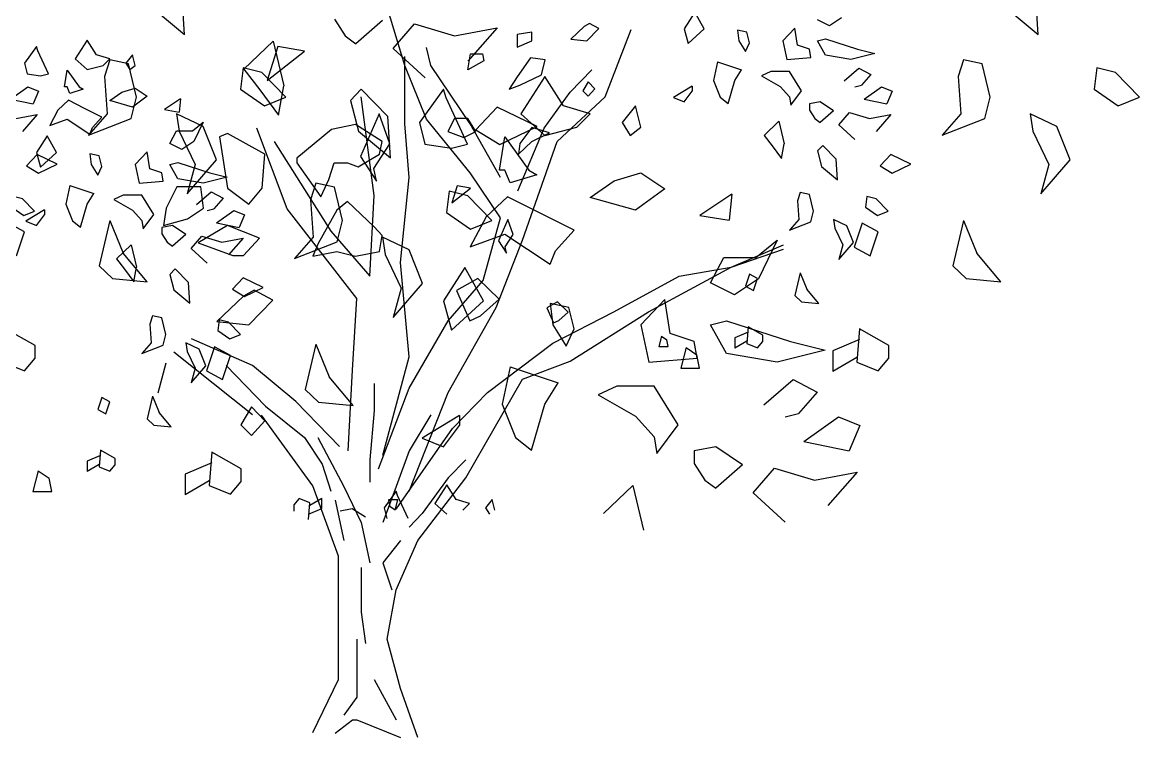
# Model space of a CAD drawing. Header units: millimetres. Extents: x 452.6 to 454.46, y 2596.55 to 2597.55.
# Drawn here: x 453.784 to 454.438, y 2596.555 to 2596.974 of the extents above; entities that cross this region are included whole.
import ezdxf

# ---------------------------------------------------------------- set-up
doc = ezdxf.new("R2010")
doc.units = ezdxf.units.MM
doc.header["$LTSCALE"] = 10
doc.layers.add('Vegetais', color=94, linetype='Continuous')

msp = doc.modelspace()

# ---------------------------------------------------------------- linework, layer by layer
at = {"layer": 'Vegetais'}
for p, q in [((453.87902, 2596.96705), (453.87746, 2596.99127)), ((454.37902, 2596.96705), (454.37746, 2596.99127)), ((454.00802, 2596.94894), (453.99783, 2596.98305)), ((453.86027, 2596.98268), (453.87902, 2596.96705)), ((454.17786, 2596.98007), (454.17161, 2596.9703)), ((454.18333, 2596.9703), (454.17786, 2596.98007)), ((454.2638, 2596.97674), (454.25677, 2596.97205)), ((454.36027, 2596.98268), (454.37902, 2596.96705)), ((453.9669, 2596.97602), (453.97315, 2596.96625)), ((453.99502, 2596.97524), (453.9794, 2596.96157)), ((454.00127, 2596.95883), (454.01377, 2596.97329)), ((454.01377, 2596.97329), (454.03721, 2596.96625)), ((454.03721, 2596.96625), (454.06221, 2596.97094)), ((454.06221, 2596.97094), (454.04502, 2596.95141)), ((454.11302, 2596.97166), (454.10521, 2596.96424)), ((454.11615, 2596.97343), (454.11302, 2596.97166)), ((454.11458, 2596.96327), (454.12161, 2596.97049)), ((454.12161, 2596.97049), (454.11615, 2596.97343)), ((454.12533, 2596.93057), (454.14061, 2596.96993)), ((454.17161, 2596.9703), (454.17396, 2596.96171)), ((454.17396, 2596.96171), (454.18333, 2596.9703)), ((454.23646, 2596.97069), (454.22943, 2596.96327)), ((454.23802, 2596.96072), (454.23646, 2596.97069)), ((454.25677, 2596.97205), (454.24974, 2596.97557)), ((453.82199, 2596.96364), (453.81496, 2596.95271)), ((453.82746, 2596.95505), (453.82199, 2596.96364)), ((453.97315, 2596.96625), (453.9794, 2596.96157)), ((454.08255, 2596.96835), (454.07396, 2596.96697)), ((454.07396, 2596.96697), (454.07396, 2596.95955)), ((454.07396, 2596.95955), (454.08255, 2596.96327)), ((454.08255, 2596.96327), (454.08255, 2596.96835)), ((454.10521, 2596.96424), (454.11458, 2596.96327)), ((454.20286, 2596.96952), (454.20365, 2596.96327)), ((454.20833, 2596.96835), (454.20286, 2596.96952)), ((454.20365, 2596.96327), (454.20755, 2596.95702)), ((454.2099, 2596.9621), (454.20833, 2596.96835)), ((454.22943, 2596.96327), (454.23177, 2596.95233)), ((454.24974, 2596.96327), (454.25443, 2596.96444)), ((454.25443, 2596.95486), (454.24974, 2596.96327)), ((454.25443, 2596.96444), (454.27318, 2596.95838)), ((453.7923, 2596.95993), (453.78527, 2596.95016)), ((453.79308, 2596.95739), (453.7923, 2596.95993)), ((453.79933, 2596.94391), (453.79308, 2596.95739)), ((453.93096, 2596.96313), (453.91377, 2596.94672)), ((453.93371, 2596.96002), (453.92746, 2596.9401)), ((453.92746, 2596.9401), (453.94933, 2596.95729)), ((453.93096, 2596.96313), (453.93721, 2596.93696)), ((453.94933, 2596.95729), (453.93371, 2596.96002)), ((454.02002, 2596.94164), (454.00127, 2596.95883)), ((454.02333, 2596.94894), (454.02077, 2596.95943)), ((454.20755, 2596.95702), (454.2099, 2596.9621)), ((454.24505, 2596.95838), (454.23802, 2596.96072)), ((454.24583, 2596.9535), (454.24505, 2596.95838)), ((454.27318, 2596.95838), (454.28333, 2596.95585)), ((453.78527, 2596.95016), (453.78683, 2596.94391)), ((453.81496, 2596.95271), (453.82199, 2596.94646)), ((453.83527, 2596.95271), (453.82746, 2596.95505)), ((453.83136, 2596.9488), (453.83527, 2596.95271)), ((453.83527, 2596.95221), (453.83215, 2596.94244)), ((453.84621, 2596.94986), (453.83527, 2596.95221)), ((453.84855, 2596.95505), (453.84465, 2596.95016)), ((453.84465, 2596.95016), (453.84699, 2596.94646)), ((453.85011, 2596.9488), (453.84855, 2596.95505)), ((454.00802, 2596.91482), (454.00802, 2596.95418)), ((454.04505, 2596.94627), (454.04661, 2596.95564)), ((454.05443, 2596.95155), (454.04505, 2596.94627)), ((454.04661, 2596.95564), (454.05365, 2596.95564)), ((454.05365, 2596.95564), (454.05443, 2596.95155)), ((454.08177, 2596.9533), (454.07396, 2596.94218)), ((454.09036, 2596.95213), (454.08177, 2596.9533)), ((454.08802, 2596.94335), (454.09036, 2596.95213)), ((454.19115, 2596.95096), (454.1888, 2596.94002)), ((454.19115, 2596.95096), (454.20521, 2596.94627)), ((454.23177, 2596.95233), (454.24583, 2596.9535)), ((454.26927, 2596.95233), (454.25443, 2596.95486)), ((454.28333, 2596.95585), (454.26927, 2596.95233)), ((454.33527, 2596.95221), (454.33215, 2596.94244)), ((454.34621, 2596.94986), (454.33527, 2596.95221)), ((453.78683, 2596.94391), (453.79465, 2596.94274)), ((453.79465, 2596.94274), (453.79933, 2596.94391)), ((453.80871, 2596.9363), (453.81027, 2596.94607)), ((453.81027, 2596.94607), (453.8173, 2596.9363)), ((453.82199, 2596.94646), (453.83136, 2596.9488)), ((453.8509, 2596.93033), (453.84621, 2596.94986)), ((453.84699, 2596.94646), (453.85011, 2596.9488)), ((453.9134, 2596.94752), (453.91183, 2596.93502)), ((453.92433, 2596.94479), (453.9134, 2596.94752)), ((453.91377, 2596.94672), (453.92315, 2596.93461)), ((453.9384, 2596.93033), (453.92433, 2596.94479)), ((454.02077, 2596.91745), (454.00802, 2596.94894)), ((454.04627, 2596.91482), (454.02333, 2596.94894)), ((454.10493, 2596.93319), (454.11768, 2596.94632)), ((454.2013, 2596.94002), (454.20521, 2596.94627)), ((454.2224, 2596.9453), (454.21693, 2596.94275)), ((454.23333, 2596.9453), (454.2224, 2596.9453)), ((454.24036, 2596.93397), (454.23333, 2596.9453)), ((454.26536, 2596.93983), (454.27396, 2596.94725)), ((454.27396, 2596.94725), (454.28099, 2596.94354)), ((454.3509, 2596.93033), (454.34621, 2596.94986)), ((454.4134, 2596.94752), (454.41183, 2596.93502)), ((454.42433, 2596.94479), (454.4134, 2596.94752)), ((454.4384, 2596.93033), (454.42433, 2596.94479)), ((453.83215, 2596.94244), (453.83371, 2596.92057)), ((454.07396, 2596.94218), (454.06927, 2596.93494)), ((454.06927, 2596.93494), (454.07552, 2596.93729)), ((454.07552, 2596.93729), (454.08802, 2596.94335)), ((454.09011, 2596.94236), (454.07605, 2596.92049)), ((454.10105, 2596.92518), (454.09011, 2596.94236)), ((454.11536, 2596.93924), (454.11224, 2596.93397)), ((454.11927, 2596.93514), (454.11536, 2596.93924)), ((454.1888, 2596.94002), (454.19271, 2596.93025)), ((454.1974, 2596.92655), (454.2013, 2596.94002)), ((454.21693, 2596.94275), (454.22786, 2596.9365)), ((454.27161, 2596.93632), (454.27552, 2596.93729)), ((454.28099, 2596.94354), (454.27552, 2596.93729)), ((454.33215, 2596.94244), (454.33371, 2596.92057)), ((453.77708, 2596.92908), (453.78724, 2596.93632)), ((453.78724, 2596.93632), (453.79349, 2596.93377)), ((453.79349, 2596.93377), (453.79036, 2596.92635)), ((453.81027, 2596.9363), (453.80871, 2596.9363)), ((453.81183, 2596.93258), (453.81027, 2596.9363)), ((453.81965, 2596.93493), (453.81183, 2596.93258)), ((453.8173, 2596.9363), (453.81965, 2596.93493)), ((453.83527, 2596.92829), (453.8423, 2596.93318)), ((453.8423, 2596.93318), (453.85011, 2596.93552)), ((453.85715, 2596.93083), (453.84855, 2596.92458)), ((453.85011, 2596.93552), (453.85715, 2596.93083)), ((453.91183, 2596.93502), (453.9259, 2596.92525)), ((453.92315, 2596.93461), (453.93408, 2596.91977)), ((453.93408, 2596.91977), (453.93721, 2596.93696)), ((453.98252, 2596.935), (453.97627, 2596.92836)), ((453.99815, 2596.91899), (453.98252, 2596.935)), ((453.99018, 2596.87284), (453.98255, 2596.93057)), ((454.03074, 2596.93494), (454.01668, 2596.91541)), ((454.0323, 2596.92986), (454.03074, 2596.93494)), ((454.08965, 2596.9122), (454.10493, 2596.93319)), ((454.09727, 2596.90433), (454.12533, 2596.93057)), ((454.11224, 2596.93397), (454.11536, 2596.93085)), ((454.11536, 2596.93085), (454.11927, 2596.93514)), ((454.1763, 2596.93671), (454.16536, 2596.93007)), ((454.17161, 2596.92752), (454.1763, 2596.93377)), ((454.1763, 2596.93671), (454.1763, 2596.93377)), ((454.22786, 2596.9365), (454.23333, 2596.93046)), ((454.23411, 2596.92557), (454.24036, 2596.93397)), ((454.27708, 2596.92908), (454.28724, 2596.93632)), ((454.28724, 2596.93632), (454.29349, 2596.93377)), ((454.29349, 2596.93377), (454.29036, 2596.92635)), ((454.41183, 2596.93502), (454.4259, 2596.92525)), ((453.77708, 2596.92908), (453.79036, 2596.92635)), ((453.81105, 2596.92849), (453.8048, 2596.92263)), ((453.82043, 2596.9238), (453.81105, 2596.92849)), ((453.84855, 2596.92458), (453.83527, 2596.92829)), ((453.84777, 2596.91783), (453.8509, 2596.93033)), ((453.87668, 2596.92927), (453.8673, 2596.92302)), ((453.87668, 2596.92927), (453.8759, 2596.92164)), ((453.9259, 2596.92525), (453.9384, 2596.93033)), ((453.97627, 2596.92836), (453.98096, 2596.91039)), ((454.0448, 2596.90291), (454.0323, 2596.92986)), ((454.06221, 2596.92446), (454.04971, 2596.91118)), ((454.08565, 2596.91313), (454.06221, 2596.92446)), ((454.11668, 2596.92049), (454.10105, 2596.92518)), ((454.14324, 2596.92518), (454.13543, 2596.91541)), ((454.14636, 2596.91268), (454.14324, 2596.92518)), ((454.16536, 2596.93007), (454.17161, 2596.92752)), ((454.19271, 2596.93025), (454.1974, 2596.92655)), ((454.23333, 2596.93046), (454.23411, 2596.92557)), ((454.2513, 2596.92752), (454.24505, 2596.92635)), ((454.24505, 2596.92635), (454.24505, 2596.92264)), ((454.25911, 2596.92225), (454.2513, 2596.92752)), ((454.27708, 2596.92908), (454.29036, 2596.92635)), ((454.34777, 2596.91783), (454.3509, 2596.93033)), ((454.4259, 2596.92525), (454.4384, 2596.93033)), ((453.78021, 2596.91775), (453.79271, 2596.9201)), ((453.79271, 2596.9201), (453.78411, 2596.91033)), ((453.8048, 2596.92263), (453.80011, 2596.91383)), ((453.80011, 2596.91383), (453.81027, 2596.91755)), ((453.81027, 2596.91755), (453.82355, 2596.90875)), ((453.83058, 2596.91872), (453.82043, 2596.9238)), ((453.83371, 2596.92057), (453.82277, 2596.90807)), ((453.82277, 2596.90807), (453.84777, 2596.91783)), ((453.82511, 2596.91266), (453.83058, 2596.91872)), ((453.8673, 2596.92302), (453.8759, 2596.92164)), ((453.87433, 2596.92057), (453.8759, 2596.91041)), ((453.88996, 2596.91314), (453.87433, 2596.92057)), ((453.99308, 2596.92057), (453.98215, 2596.89557)), ((453.99933, 2596.90299), (453.99308, 2596.92057)), ((453.99971, 2596.89477), (453.99815, 2596.91899)), ((454.04627, 2596.88597), (454.02077, 2596.91745)), ((454.03724, 2596.91775), (454.03333, 2596.91033)), ((454.04505, 2596.91775), (454.03724, 2596.91775)), ((454.04974, 2596.91033), (454.04505, 2596.91775)), ((454.07605, 2596.92049), (454.09011, 2596.90799)), ((454.10886, 2596.91268), (454.11668, 2596.92049)), ((454.24505, 2596.92264), (454.24818, 2596.91775)), ((454.24818, 2596.91775), (454.2513, 2596.91541)), ((454.25911, 2596.92225), (454.2513, 2596.91541)), ((454.26224, 2596.91405), (454.26849, 2596.92127)), ((454.26849, 2596.92127), (454.28021, 2596.91775)), ((454.28021, 2596.91775), (454.29271, 2596.9201)), ((454.29271, 2596.9201), (454.28411, 2596.91033)), ((454.33371, 2596.92057), (454.32277, 2596.90807)), ((454.32277, 2596.90807), (454.34777, 2596.91783)), ((454.37433, 2596.92057), (454.3759, 2596.91041)), ((454.38996, 2596.91314), (454.37433, 2596.92057)), ((453.82355, 2596.90875), (453.82511, 2596.91266)), ((453.88371, 2596.91071), (453.88996, 2596.91579)), ((453.88996, 2596.91579), (453.88449, 2596.90446)), ((453.89777, 2596.89361), (453.88996, 2596.91314)), ((453.93918, 2596.86497), (453.92133, 2596.9122)), ((453.96511, 2596.9115), (453.9448, 2596.89471)), ((453.97918, 2596.91424), (453.96511, 2596.9115)), ((453.9948, 2596.90447), (453.97918, 2596.91424)), ((454.01058, 2596.88334), (454.00802, 2596.91482)), ((454.01668, 2596.91541), (454.0198, 2596.90291)), ((454.06415, 2596.88334), (454.04627, 2596.91482)), ((454.04971, 2596.91118), (454.06377, 2596.90258)), ((454.06377, 2596.90258), (454.08565, 2596.91313)), ((454.07433, 2596.87547), (454.08965, 2596.9122)), ((454.08255, 2596.91249), (454.07552, 2596.9033)), ((454.09271, 2596.90936), (454.08255, 2596.91249)), ((454.09011, 2596.90799), (454.10886, 2596.91268)), ((454.13543, 2596.91541), (454.14011, 2596.90799)), ((454.14011, 2596.90799), (454.14636, 2596.91268)), ((454.22708, 2596.91619), (454.21849, 2596.90799)), ((454.22708, 2596.91619), (454.23021, 2596.90311)), ((454.27161, 2596.90546), (454.26224, 2596.91405)), ((454.39777, 2596.89361), (454.38996, 2596.91314)), ((453.79855, 2596.90779), (453.7923, 2596.89802)), ((453.80402, 2596.89802), (453.79855, 2596.90779)), ((453.87043, 2596.90329), (453.87433, 2596.91071)), ((453.87433, 2596.91071), (453.88371, 2596.91071)), ((453.8759, 2596.91041), (453.88527, 2596.89088)), ((453.8759, 2596.91041), (453.88527, 2596.89088)), ((453.88449, 2596.90446), (453.87746, 2596.89977)), ((453.90418, 2596.90916), (453.89949, 2596.90721)), ((453.89949, 2596.90721), (453.90418, 2596.87713)), ((453.92605, 2596.89705), (453.90418, 2596.90916)), ((453.93155, 2596.90433), (453.96468, 2596.85185)), ((453.98096, 2596.91039), (453.99971, 2596.89477)), ((453.99324, 2596.89705), (453.9948, 2596.90447)), ((454.03333, 2596.91033), (454.04271, 2596.90663)), ((454.04271, 2596.90663), (454.04974, 2596.91033)), ((454.06355, 2596.88768), (454.06668, 2596.90721)), ((454.06668, 2596.90721), (454.08074, 2596.88768)), ((454.0769, 2596.8466), (454.09727, 2596.90433)), ((454.08255, 2596.90429), (454.09271, 2596.90936)), ((454.21849, 2596.90799), (454.22318, 2596.90194)), ((454.3759, 2596.91041), (454.38527, 2596.89088)), ((454.3759, 2596.91041), (454.38527, 2596.89088)), ((453.7923, 2596.89802), (453.79465, 2596.88943)), ((453.79465, 2596.88943), (453.80402, 2596.89802)), ((453.85715, 2596.89841), (453.85011, 2596.89099)), ((453.85871, 2596.88844), (453.85715, 2596.89841)), ((453.87746, 2596.89977), (453.87043, 2596.90329)), ((453.98996, 2596.88854), (453.99933, 2596.90299)), ((454.0198, 2596.90291), (454.03543, 2596.90057)), ((454.03543, 2596.90057), (454.0448, 2596.90291)), ((454.07474, 2596.89705), (454.08255, 2596.90429)), ((454.07552, 2596.9033), (454.07474, 2596.89705)), ((454.22318, 2596.90194), (454.22865, 2596.89452)), ((454.22865, 2596.89452), (454.23021, 2596.90311)), ((454.25286, 2596.90213), (454.24974, 2596.89882)), ((454.24974, 2596.89882), (454.25208, 2596.88983)), ((454.26068, 2596.89413), (454.25286, 2596.90213)), ((453.79271, 2596.89686), (453.78646, 2596.89022)), ((453.80443, 2596.89119), (453.79271, 2596.89686)), ((453.82902, 2596.89607), (453.82355, 2596.89724)), ((453.82355, 2596.89724), (453.82433, 2596.89099)), ((453.83058, 2596.88982), (453.82902, 2596.89607)), ((453.87043, 2596.89099), (453.87511, 2596.89216)), ((453.87511, 2596.89216), (453.89386, 2596.8861)), ((453.88058, 2596.87369), (453.89777, 2596.89361)), ((453.92449, 2596.87713), (453.92605, 2596.89705)), ((453.9448, 2596.89471), (453.9448, 2596.89197)), ((453.9448, 2596.89197), (453.95886, 2596.87205)), ((453.96355, 2596.88221), (453.96668, 2596.89197)), ((453.96668, 2596.89197), (453.97449, 2596.89197)), ((453.97449, 2596.89197), (453.98074, 2596.88963)), ((453.98074, 2596.88963), (453.99324, 2596.89705)), ((453.98215, 2596.89557), (453.99152, 2596.88111)), ((454.26146, 2596.88202), (454.26068, 2596.89413)), ((454.29271, 2596.89686), (454.28646, 2596.89022)), ((454.30443, 2596.89119), (454.29271, 2596.89686)), ((454.38058, 2596.87369), (454.39777, 2596.89361)), ((453.78646, 2596.89022), (453.79349, 2596.88593)), ((453.79349, 2596.88593), (453.80443, 2596.89119)), ((453.82433, 2596.89099), (453.82824, 2596.88474)), ((453.82824, 2596.88474), (453.83058, 2596.88982)), ((453.85011, 2596.89099), (453.85246, 2596.88005)), ((453.86574, 2596.8861), (453.85871, 2596.88844)), ((453.86652, 2596.88122), (453.86574, 2596.8861)), ((453.87511, 2596.88258), (453.87043, 2596.89099)), ((453.88527, 2596.89088), (453.88058, 2596.87369)), ((453.89386, 2596.8861), (453.90402, 2596.88357)), ((453.99152, 2596.88111), (453.98996, 2596.88854)), ((454.06415, 2596.85972), (454.04627, 2596.88597)), ((454.06668, 2596.88768), (454.06355, 2596.88768)), ((454.0698, 2596.88025), (454.06668, 2596.88768)), ((454.08543, 2596.88494), (454.0698, 2596.88025)), ((454.08074, 2596.88768), (454.08543, 2596.88494)), ((454.13074, 2596.88143), (454.14636, 2596.88611)), ((454.14636, 2596.88611), (454.16043, 2596.87674)), ((454.25208, 2596.88983), (454.26146, 2596.88202)), ((454.28646, 2596.89022), (454.29349, 2596.88593)), ((454.29349, 2596.88593), (454.30443, 2596.89119)), ((454.38527, 2596.89088), (454.38058, 2596.87369)), ((453.81183, 2596.87868), (453.80949, 2596.86774)), ((453.81183, 2596.87868), (453.8259, 2596.87399)), ((453.85246, 2596.88005), (453.86652, 2596.88122)), ((453.88996, 2596.88005), (453.87511, 2596.88258)), ((453.90402, 2596.88357), (453.88996, 2596.88005)), ((453.95596, 2596.87993), (453.95283, 2596.87016)), ((453.9669, 2596.87758), (453.95596, 2596.87993)), ((453.95886, 2596.87205), (453.96355, 2596.88221)), ((454.0388, 2596.8785), (454.03568, 2596.86854)), ((454.04661, 2596.87713), (454.0388, 2596.8785)), ((454.11668, 2596.87166), (454.13074, 2596.88143)), ((453.78411, 2596.87088), (453.77865, 2596.87225)), ((453.82199, 2596.86774), (453.8259, 2596.87399)), ((453.84308, 2596.87302), (453.83761, 2596.87047)), ((453.85402, 2596.87302), (453.84308, 2596.87302)), ((453.86105, 2596.86169), (453.85402, 2596.87302)), ((453.87449, 2596.87791), (453.86824, 2596.86541)), ((453.88855, 2596.87791), (453.87449, 2596.87791)), ((453.88605, 2596.86755), (453.89465, 2596.87497)), ((453.89011, 2596.86541), (453.88855, 2596.87791)), ((453.89465, 2596.87497), (453.90168, 2596.87125)), ((453.90418, 2596.87713), (453.91668, 2596.86775)), ((453.91668, 2596.86775), (453.92449, 2596.87713)), ((453.97158, 2596.85805), (453.9669, 2596.87758)), ((454.03408, 2596.87524), (454.03252, 2596.86274)), ((454.04502, 2596.8725), (454.03408, 2596.87524)), ((454.03568, 2596.86854), (454.04661, 2596.87713)), ((454.05908, 2596.85805), (454.04502, 2596.8725)), ((454.06824, 2596.87205), (454.05574, 2596.86033)), ((454.08699, 2596.86268), (454.06824, 2596.87205)), ((454.14324, 2596.86424), (454.11668, 2596.87166)), ((454.16043, 2596.87674), (454.14324, 2596.86424)), ((454.19949, 2596.87361), (454.18074, 2596.86111)), ((454.19949, 2596.87361), (454.19793, 2596.85838)), ((454.23958, 2596.8746), (454.23802, 2596.86971)), ((454.24505, 2596.87343), (454.23958, 2596.8746)), ((454.2474, 2596.86366), (454.24505, 2596.87343)), ((454.27865, 2596.87225), (454.27786, 2596.866)), ((454.28411, 2596.87088), (454.27865, 2596.87225)), ((453.77786, 2596.866), (453.7849, 2596.86111)), ((453.79115, 2596.86366), (453.78411, 2596.87088)), ((453.80949, 2596.86774), (453.8134, 2596.85797)), ((453.81808, 2596.85427), (453.82199, 2596.86774)), ((453.83761, 2596.87047), (453.84855, 2596.86422)), ((453.86824, 2596.86541), (453.86668, 2596.85525)), ((453.88074, 2596.85916), (453.89011, 2596.86541)), ((453.90168, 2596.87125), (453.89621, 2596.865)), ((453.95283, 2596.87016), (453.9544, 2596.84829)), ((453.97449, 2596.86932), (453.96824, 2596.86424)), ((453.99011, 2596.85447), (453.97449, 2596.86932)), ((454.23802, 2596.86971), (454.2388, 2596.85877)), ((454.27786, 2596.866), (454.2849, 2596.86111)), ((454.29115, 2596.86366), (454.28411, 2596.87088)), ((453.7849, 2596.86111), (453.79115, 2596.86366)), ((453.79699, 2596.86443), (453.78605, 2596.85779)), ((453.7923, 2596.85524), (453.79699, 2596.86149)), ((453.79699, 2596.86443), (453.79699, 2596.86149)), ((453.84855, 2596.86422), (453.85402, 2596.85818)), ((453.8548, 2596.85329), (453.86105, 2596.86169)), ((453.86668, 2596.85525), (453.88074, 2596.85916)), ((453.8923, 2596.86404), (453.89621, 2596.865)), ((453.89777, 2596.8568), (453.90793, 2596.86404)), ((453.90793, 2596.86404), (453.91418, 2596.86149)), ((453.91418, 2596.86149), (453.91105, 2596.85407)), ((453.97999, 2596.81249), (453.93918, 2596.86497)), ((453.96824, 2596.86424), (453.9573, 2596.84471)), ((454.03252, 2596.86274), (454.04658, 2596.85297)), ((454.06849, 2596.85877), (454.06302, 2596.84627)), ((454.07161, 2596.84999), (454.06849, 2596.85877)), ((454.1073, 2596.85252), (454.08699, 2596.86268)), ((454.18074, 2596.86111), (454.19793, 2596.85838)), ((454.2388, 2596.85877), (454.23333, 2596.85252)), ((454.24583, 2596.85741), (454.2474, 2596.86366)), ((454.25911, 2596.85877), (454.2599, 2596.85369)), ((454.26693, 2596.85507), (454.25911, 2596.85877)), ((454.2849, 2596.86111), (454.29115, 2596.86366)), ((453.78527, 2596.85143), (453.7759, 2596.8565)), ((453.78605, 2596.85779), (453.7923, 2596.85524)), ((453.8134, 2596.85797), (453.81808, 2596.85427)), ((453.83527, 2596.85807), (453.82902, 2596.8315)), ((453.83527, 2596.85807), (453.84308, 2596.83893)), ((453.85402, 2596.85818), (453.8548, 2596.85329)), ((453.87199, 2596.85524), (453.86574, 2596.85407)), ((453.86574, 2596.85407), (453.86574, 2596.85036)), ((453.8798, 2596.84997), (453.87199, 2596.85524)), ((453.90418, 2596.85525), (453.88699, 2596.8451)), ((453.89777, 2596.8568), (453.91105, 2596.85407)), ((453.92293, 2596.84783), (453.90418, 2596.85525)), ((453.96846, 2596.84555), (453.97158, 2596.85805)), ((453.9948, 2596.84939), (453.99011, 2596.85447)), ((454.04658, 2596.85297), (454.05908, 2596.85805)), ((454.23333, 2596.85252), (454.24583, 2596.85741)), ((454.2599, 2596.85369), (454.26458, 2596.84393)), ((454.2599, 2596.85369), (454.26458, 2596.84393)), ((454.27083, 2596.8453), (454.26693, 2596.85507)), ((454.2759, 2596.8565), (454.27121, 2596.84244)), ((454.28527, 2596.85143), (454.2759, 2596.8565)), ((454.33527, 2596.85807), (454.32902, 2596.8315)), ((454.33527, 2596.85807), (454.34308, 2596.83893)), ((453.78058, 2596.83736), (453.78527, 2596.85143)), ((453.86574, 2596.85036), (453.86886, 2596.84547)), ((453.86886, 2596.84547), (453.87199, 2596.84313)), ((453.8798, 2596.84997), (453.87199, 2596.84313)), ((453.88293, 2596.84177), (453.88918, 2596.84899)), ((453.88918, 2596.84899), (453.9009, 2596.84547)), ((453.9009, 2596.84547), (453.9134, 2596.84782)), ((453.9134, 2596.84782), (453.9048, 2596.83805)), ((453.91355, 2596.83768), (453.92293, 2596.84783)), ((453.9544, 2596.84829), (453.94346, 2596.83579)), ((453.94346, 2596.83579), (453.96846, 2596.84555)), ((454.21355, 2596.8365), (454.22605, 2596.84666)), ((454.22605, 2596.84666), (454.21511, 2596.824)), ((454.28058, 2596.83736), (454.28527, 2596.85143)), ((453.84777, 2596.84391), (453.83918, 2596.83571)), ((453.85715, 2596.82213), (453.84308, 2596.83893)), ((453.84777, 2596.84391), (453.8509, 2596.83083)), ((453.8923, 2596.83318), (453.88293, 2596.84177)), ((453.88699, 2596.8451), (453.9073, 2596.83768)), ((453.9573, 2596.84471), (453.95418, 2596.83729)), ((453.95418, 2596.83729), (453.96824, 2596.84002)), ((453.96824, 2596.84002), (453.97918, 2596.83729)), ((454.19927, 2596.83086), (454.22986, 2596.84397)), ((454.19927, 2596.83086), (454.22986, 2596.84136)), ((454.26224, 2596.83533), (454.27083, 2596.8453)), ((454.26458, 2596.84393), (454.26224, 2596.83533)), ((454.27121, 2596.84244), (454.28058, 2596.83736)), ((454.35715, 2596.82213), (454.34308, 2596.83893)), ((453.83918, 2596.83571), (453.84386, 2596.82966)), ((453.9073, 2596.83768), (453.91355, 2596.83768)), ((454.18699, 2596.82166), (454.1948, 2596.8365)), ((454.1948, 2596.8365), (454.21355, 2596.8365)), ((453.82902, 2596.8315), (453.83683, 2596.82408)), ((453.84386, 2596.82966), (453.84933, 2596.82224)), ((453.84933, 2596.82224), (453.8509, 2596.83083)), ((453.87355, 2596.82985), (453.87043, 2596.82654)), ((453.87043, 2596.82654), (453.87277, 2596.81755)), ((453.88136, 2596.82185), (453.87355, 2596.82985)), ((454.15083, 2596.80461), (454.19927, 2596.83086)), ((454.16868, 2596.82561), (454.19927, 2596.83086)), ((454.2099, 2596.82674), (454.20755, 2596.81971)), ((454.21458, 2596.82421), (454.2099, 2596.82674)), ((454.23958, 2596.82752), (454.23646, 2596.81424)), ((454.23958, 2596.82752), (454.24349, 2596.81796)), ((454.32902, 2596.8315), (454.33683, 2596.82408)), ((453.83683, 2596.82408), (453.85715, 2596.82213)), ((453.88215, 2596.80974), (453.88136, 2596.82185)), ((453.9134, 2596.82458), (453.90715, 2596.81794)), ((453.92511, 2596.81891), (453.9134, 2596.82458)), ((454.13043, 2596.80461), (454.16868, 2596.82561)), ((454.20105, 2596.81463), (454.18699, 2596.82166)), ((454.21511, 2596.824), (454.20105, 2596.81463)), ((454.20755, 2596.81971), (454.21224, 2596.81718)), ((454.21224, 2596.81718), (454.21458, 2596.82421)), ((454.33683, 2596.82408), (454.35715, 2596.82213)), ((453.87277, 2596.81755), (453.88215, 2596.80974)), ((453.91355, 2596.81385), (453.89793, 2596.799)), ((453.90715, 2596.81794), (453.91418, 2596.81364)), ((453.9198, 2596.81736), (453.91355, 2596.81385)), ((453.91418, 2596.81364), (453.92511, 2596.81891)), ((453.93074, 2596.8115), (453.9198, 2596.81736)), ((454.23646, 2596.81424), (454.24036, 2596.81054)), ((454.25052, 2596.80955), (454.24349, 2596.81796)), ((453.91668, 2596.79705), (453.93074, 2596.8115)), ((454.16043, 2596.81189), (454.14636, 2596.79705)), ((454.16355, 2596.79197), (454.16043, 2596.81189)), ((454.24036, 2596.81054), (454.25052, 2596.80955)), ((453.86027, 2596.80232), (453.85871, 2596.79743)), ((453.86574, 2596.80114), (453.86027, 2596.80232)), ((453.86808, 2596.79138), (453.86574, 2596.80114)), ((453.89933, 2596.79997), (453.89855, 2596.79372)), ((453.9048, 2596.7986), (453.89933, 2596.79997)), ((453.79152, 2596.78502), (453.77433, 2596.79479)), ((453.85871, 2596.79743), (453.85949, 2596.78649)), ((453.89793, 2596.799), (453.91668, 2596.79705)), ((453.89855, 2596.79372), (453.90558, 2596.78883)), ((453.91183, 2596.79138), (453.9048, 2596.7986)), ((454.14636, 2596.79705), (454.15105, 2596.77518)), ((454.18699, 2596.79705), (454.19636, 2596.79939)), ((454.19636, 2596.78025), (454.18699, 2596.79705)), ((454.19636, 2596.79939), (454.23386, 2596.78729)), ((454.20911, 2596.79588), (454.20833, 2596.78611)), ((454.21771, 2596.791), (454.20911, 2596.79588)), ((454.27433, 2596.79479), (454.27277, 2596.77525)), ((454.29152, 2596.78502), (454.27433, 2596.79479)), ((453.86652, 2596.78513), (453.86808, 2596.79138)), ((453.90558, 2596.78883), (453.91183, 2596.79138)), ((454.15833, 2596.79041), (454.15677, 2596.78436)), ((454.15833, 2596.79041), (454.16146, 2596.78827)), ((454.16224, 2596.78436), (454.16146, 2596.78827)), ((454.17761, 2596.78729), (454.16355, 2596.79197)), ((454.17918, 2596.77752), (454.17761, 2596.78729)), ((454.20911, 2596.79275), (454.2013, 2596.78944)), ((454.2013, 2596.78944), (454.2013, 2596.78338)), ((454.20833, 2596.78749), (454.2013, 2596.78338)), ((454.21458, 2596.78358), (454.21771, 2596.78729)), ((454.21771, 2596.78729), (454.21771, 2596.791)), ((454.23386, 2596.78729), (454.25418, 2596.78221)), ((454.27433, 2596.78854), (454.25871, 2596.78189)), ((453.79152, 2596.7776), (453.79152, 2596.78502)), ((453.85949, 2596.78649), (453.85402, 2596.78024)), ((453.85402, 2596.78024), (453.86652, 2596.78513)), ((453.8798, 2596.78649), (453.88058, 2596.78141)), ((453.88761, 2596.78279), (453.8798, 2596.78649)), ((453.88058, 2596.78141), (453.88527, 2596.77164)), ((453.88058, 2596.78141), (453.88527, 2596.77164)), ((453.89152, 2596.77302), (453.88761, 2596.78279)), ((453.89658, 2596.78422), (453.8919, 2596.77016)), ((454.15677, 2596.78436), (454.16224, 2596.78436)), ((454.17277, 2596.78385), (454.16965, 2596.77174)), ((454.17277, 2596.78385), (454.17902, 2596.77955)), ((454.22605, 2596.77518), (454.19636, 2596.78025)), ((454.20833, 2596.78611), (454.21458, 2596.78358)), ((454.25418, 2596.78221), (454.22605, 2596.77518)), ((454.25871, 2596.78189), (454.25871, 2596.76979)), ((454.29152, 2596.7776), (454.29152, 2596.78502)), ((453.77277, 2596.77525), (453.78527, 2596.77018)), ((453.78527, 2596.77018), (453.79152, 2596.7776)), ((453.86355, 2596.75721), (453.86824, 2596.77479)), ((454.15105, 2596.77518), (454.17918, 2596.77752)), ((454.18058, 2596.77174), (454.17902, 2596.77955)), ((454.27277, 2596.77799), (454.25871, 2596.76979)), ((454.27277, 2596.77525), (454.28527, 2596.77018)), ((454.28527, 2596.77018), (454.29152, 2596.7776)), ((453.88293, 2596.76305), (453.89152, 2596.77302)), ((453.88527, 2596.77164), (453.88293, 2596.76305)), ((454.16965, 2596.77174), (454.18058, 2596.77174)), ((454.1323, 2596.76111), (454.12136, 2596.75604)), ((454.15418, 2596.76111), (454.1323, 2596.76111)), ((454.16824, 2596.73846), (454.15418, 2596.76111)), ((454.21824, 2596.75018), (454.23543, 2596.76502)), ((454.23543, 2596.76502), (454.24949, 2596.7576)), ((453.83058, 2596.75446), (453.82824, 2596.74743)), ((453.83527, 2596.75193), (453.83058, 2596.75446)), ((453.86027, 2596.75524), (453.85715, 2596.74196)), ((453.86027, 2596.75524), (453.86418, 2596.74568)), ((454.12136, 2596.75604), (454.14324, 2596.74354)), ((454.24949, 2596.7576), (454.23855, 2596.7451)), ((453.82824, 2596.74743), (453.83293, 2596.74489)), ((453.83293, 2596.74489), (453.83527, 2596.75193)), ((453.85715, 2596.74196), (453.86105, 2596.73825)), ((453.87121, 2596.73727), (453.86418, 2596.74568)), ((454.14324, 2596.74354), (454.15418, 2596.73143)), ((454.23074, 2596.74314), (454.23855, 2596.7451)), ((454.24168, 2596.72869), (454.26199, 2596.74314)), ((454.26199, 2596.74314), (454.27449, 2596.73807)), ((453.86105, 2596.73825), (453.87121, 2596.73727)), ((454.15574, 2596.72166), (454.16824, 2596.73846)), ((454.27449, 2596.73807), (454.26824, 2596.72322)), ((454.15418, 2596.73143), (454.15574, 2596.72166)), ((454.24168, 2596.72869), (454.26824, 2596.72322)), ((453.8298, 2596.7236), (453.82902, 2596.71383)), ((453.8384, 2596.71872), (453.8298, 2596.7236)), ((453.89502, 2596.7225), (453.89346, 2596.70297)), ((454.19011, 2596.72557), (454.17761, 2596.72322)), ((454.17761, 2596.72322), (454.17761, 2596.7158)), ((454.20574, 2596.71502), (454.19011, 2596.72557)), ((453.8298, 2596.72047), (453.82199, 2596.71716)), ((453.82199, 2596.71716), (453.82199, 2596.7111)), ((453.82902, 2596.71521), (453.82199, 2596.7111)), ((453.83527, 2596.7113), (453.8384, 2596.715)), ((453.8384, 2596.715), (453.8384, 2596.71872)), ((453.89502, 2596.71625), (453.8794, 2596.70961)), ((454.17761, 2596.7158), (454.18386, 2596.70604)), ((454.20574, 2596.71502), (454.19011, 2596.70135)), ((453.79346, 2596.71157), (453.79033, 2596.69946)), ((453.79346, 2596.71157), (453.79971, 2596.70727)), ((453.82902, 2596.71383), (453.83527, 2596.7113)), ((453.8794, 2596.70961), (453.8794, 2596.6975)), ((454.21199, 2596.69861), (454.22449, 2596.71307)), ((454.22449, 2596.71307), (454.24793, 2596.70604)), ((454.24793, 2596.70604), (454.27293, 2596.71072)), ((454.27293, 2596.71072), (454.25574, 2596.69119)), ((453.80127, 2596.69946), (453.79971, 2596.70727)), ((453.89346, 2596.70571), (453.8794, 2596.6975)), ((454.14168, 2596.70291), (454.12449, 2596.6865)), ((454.14168, 2596.70291), (454.14793, 2596.67674)), ((454.18386, 2596.70604), (454.19011, 2596.70135)), ((453.79033, 2596.69946), (453.80127, 2596.69946)), ((454.23074, 2596.68143), (454.21199, 2596.69861))]:
    msp.add_line(p, q, dxfattribs=at)
at = {"layer": 'Vegetais', "color": 34}
for p, q in [((454.00549, 2596.83348), (454.01058, 2596.88334)), ((453.98765, 2596.82561), (453.99018, 2596.87284)), ((454.05574, 2596.86033), (454.04636, 2596.84275)), ((454.05393, 2596.82298), (454.06415, 2596.85972)), ((454.09636, 2596.84041), (454.1073, 2596.85252)), ((453.96468, 2596.85185), (453.98765, 2596.82561)), ((453.99324, 2596.84002), (453.9948, 2596.84939)), ((453.99502, 2596.84829), (453.99658, 2596.83813)), ((454.01065, 2596.84086), (453.99502, 2596.84829)), ((454.04636, 2596.84275), (454.06668, 2596.85018)), ((454.06158, 2596.80724), (454.0769, 2596.8466)), ((454.06302, 2596.84627), (454.06771, 2596.83905)), ((454.06668, 2596.85018), (454.09324, 2596.8326)), ((454.06693, 2596.84275), (454.07161, 2596.84999)), ((453.97918, 2596.83729), (453.99324, 2596.84002)), ((454.01846, 2596.82133), (454.01065, 2596.84086)), ((454.06771, 2596.83905), (454.06693, 2596.84275)), ((454.09324, 2596.8326), (454.09636, 2596.84041)), ((453.99658, 2596.83813), (454.00596, 2596.8186)), ((453.99658, 2596.83813), (454.00596, 2596.8186)), ((454.01058, 2596.77837), (454.00549, 2596.83348)), ((454.04324, 2596.83064), (454.03074, 2596.81111)), ((454.05418, 2596.81111), (454.04324, 2596.83064)), ((454.00127, 2596.80141), (454.01846, 2596.82133)), ((454.03352, 2596.79936), (454.05393, 2596.82298)), ((454.0509, 2596.82408), (454.0384, 2596.81705)), ((454.0634, 2596.81197), (454.0509, 2596.82408)), ((454.00596, 2596.8186), (454.00127, 2596.80141)), ((454.0384, 2596.81705), (454.04621, 2596.79947)), ((453.97743, 2596.7705), (453.97999, 2596.81249)), ((454.03074, 2596.81111), (454.03543, 2596.79393)), ((454.03352, 2596.75738), (454.06158, 2596.80724)), ((454.03543, 2596.79393), (454.05418, 2596.81111)), ((454.05246, 2596.80221), (454.0634, 2596.81197)), ((454.0974, 2596.81054), (454.09115, 2596.80702)), ((454.09115, 2596.80702), (454.09505, 2596.79822)), ((454.10418, 2596.80721), (454.09324, 2596.80955)), ((454.09324, 2596.80955), (454.0948, 2596.79705)), ((454.10365, 2596.80447), (454.0974, 2596.81054)), ((454.1073, 2596.79471), (454.10418, 2596.80721)), ((454.04621, 2596.79947), (454.05246, 2596.80221)), ((454.09474, 2596.78625), (454.13043, 2596.80461)), ((454.09818, 2596.7996), (454.10365, 2596.80447)), ((454.10493, 2596.77575), (454.15083, 2596.80461)), ((454.01058, 2596.76), (454.03352, 2596.79936)), ((454.0948, 2596.79705), (454.10261, 2596.78455)), ((454.09505, 2596.79822), (454.09818, 2596.7996)), ((454.10261, 2596.78455), (454.1073, 2596.79471)), ((453.9188, 2596.77313), (453.88308, 2596.78887)), ((453.9188, 2596.74426), (453.8729, 2596.781)), ((453.90596, 2596.77914), (453.89658, 2596.78422)), ((453.95596, 2596.78579), (453.94971, 2596.75922)), ((453.95596, 2596.78579), (453.96377, 2596.76664)), ((454.05649, 2596.75738), (454.09474, 2596.78625)), ((453.90127, 2596.76508), (453.90596, 2596.77914)), ((453.99527, 2596.72064), (454.01058, 2596.77837)), ((454.0769, 2596.76525), (454.10493, 2596.77575)), ((453.8919, 2596.77016), (453.90127, 2596.76508)), ((453.90349, 2596.77313), (453.92643, 2596.74951)), ((453.9443, 2596.75213), (453.9188, 2596.77313)), ((453.9749, 2596.72327), (453.97743, 2596.7705)), ((454.0698, 2596.77244), (454.06511, 2596.75057)), ((454.0698, 2596.77244), (454.09793, 2596.76307)), ((453.97783, 2596.74985), (453.96377, 2596.76664)), ((453.99018, 2596.76263), (453.99018, 2596.74689)), ((454.04374, 2596.70752), (454.0769, 2596.76525)), ((454.09011, 2596.75057), (454.09793, 2596.76307)), ((453.94971, 2596.75922), (453.95752, 2596.7518)), ((453.99274, 2596.71277), (454.01058, 2596.76)), ((454.01058, 2596.69965), (454.03352, 2596.75738)), ((454.03608, 2596.73639), (454.05649, 2596.75738)), ((453.91824, 2596.749), (453.91199, 2596.73846)), ((453.92605, 2596.7408), (453.91824, 2596.749)), ((453.92643, 2596.74951), (453.9494, 2596.73114)), ((453.9698, 2596.72589), (453.9443, 2596.75213)), ((453.95752, 2596.7518), (453.97783, 2596.74985)), ((454.06511, 2596.75057), (454.07293, 2596.73104)), ((454.0823, 2596.72361), (454.09011, 2596.75057)), ((453.91824, 2596.73221), (453.92605, 2596.7408)), ((453.95415, 2596.70282), (453.92405, 2596.74411)), ((453.99018, 2596.74689), (453.98765, 2596.71802)), ((454.02333, 2596.74426), (454.01058, 2596.72327)), ((454.04011, 2596.74393), (454.01824, 2596.73064)), ((454.04011, 2596.74393), (454.04011, 2596.73807)), ((453.91199, 2596.73846), (453.91824, 2596.73221)), ((454.00293, 2596.68915), (454.03608, 2596.73639)), ((454.03074, 2596.72557), (454.04011, 2596.73807)), ((453.9494, 2596.73114), (453.95958, 2596.71539)), ((453.95705, 2596.73114), (453.97233, 2596.70228)), ((454.01824, 2596.73064), (454.03074, 2596.72557)), ((454.07293, 2596.73104), (454.0823, 2596.72361)), ((453.91221, 2596.71274), (453.89502, 2596.7225)), ((454.01058, 2596.72327), (454.00293, 2596.70228)), ((453.95958, 2596.71539), (453.96468, 2596.69965)), ((453.98765, 2596.71802), (453.98765, 2596.7049)), ((454.04374, 2596.71802), (454.03352, 2596.70752)), ((453.91221, 2596.70532), (453.91221, 2596.71274)), ((453.89346, 2596.70297), (453.90596, 2596.69789)), ((453.90596, 2596.69789), (453.91221, 2596.70532)), ((453.96918, 2596.66154), (453.95415, 2596.70282)), ((453.97233, 2596.70228), (453.98255, 2596.68129)), ((454.00293, 2596.70228), (453.99527, 2596.68129)), ((454.01568, 2596.67079), (454.04374, 2596.70752)), ((454.03352, 2596.70752), (454.01824, 2596.68653)), ((454.03271, 2596.70343), (454.02568, 2596.69249)), ((454.03818, 2596.69483), (454.03271, 2596.70343)), ((453.94611, 2596.69536), (453.94299, 2596.69166)), ((453.95236, 2596.69283), (453.94611, 2596.69536)), ((453.95236, 2596.69146), (453.9594, 2596.69557)), ((453.9594, 2596.6895), (453.9594, 2596.69557)), ((454.00302, 2596.69971), (453.99599, 2596.68994)), ((454.0038, 2596.69718), (454.00302, 2596.69971)), ((454.01005, 2596.68369), (454.0038, 2596.69718)), ((453.94299, 2596.69166), (453.94299, 2596.68794)), ((453.95158, 2596.68307), (453.95236, 2596.69283)), ((453.95158, 2596.68619), (453.9594, 2596.6895)), ((453.96724, 2596.6944), (453.97233, 2596.67079)), ((453.97724, 2596.68936), (453.97021, 2596.68799)), ((453.98505, 2596.68447), (453.97724, 2596.68936)), ((453.99599, 2596.68994), (453.99755, 2596.68369)), ((453.99846, 2596.69458), (453.99924, 2596.69068)), ((454.00393, 2596.69458), (453.99846, 2596.69458)), ((454.00236, 2596.68854), (453.99924, 2596.69068)), ((454.00236, 2596.68854), (454.00393, 2596.69458)), ((454.02568, 2596.69249), (454.03271, 2596.68624)), ((454.04599, 2596.69249), (454.03818, 2596.69483)), ((454.04208, 2596.68858), (454.04599, 2596.69249)), ((454.05927, 2596.69483), (454.05536, 2596.68994)), ((454.05536, 2596.68994), (454.05771, 2596.68624)), ((454.06083, 2596.68858), (454.05927, 2596.69483)), ((454.01824, 2596.68653), (454.01058, 2596.67866)), ((453.98255, 2596.68129), (453.98765, 2596.65767)), ((454.00549, 2596.67079), (453.99527, 2596.65767)), ((454.00293, 2596.64192), (454.01568, 2596.67079)), ((453.96918, 2596.62025), (453.96918, 2596.66154)), ((453.99527, 2596.65767), (454.0004, 2596.64192)), ((453.98255, 2596.65504), (453.98255, 2596.6288)), ((453.99783, 2596.61306), (454.00293, 2596.64192)), ((453.98255, 2596.6288), (453.98508, 2596.61043)), ((453.96918, 2596.58928), (453.96918, 2596.62025)), ((453.97999, 2596.61306), (453.97999, 2596.59468)), ((454.00549, 2596.58419), (453.99783, 2596.61306)), ((453.97999, 2596.59468), (453.97999, 2596.57894)), ((453.95415, 2596.55832), (453.96918, 2596.58928)), ((453.99018, 2596.58944), (454.00293, 2596.56582)), ((454.01568, 2596.55532), (454.00549, 2596.58419)), ((453.97999, 2596.57894), (453.97233, 2596.56845)), ((453.96724, 2596.55795), (453.97743, 2596.56582)), ((453.97743, 2596.56582), (453.97999, 2596.56582)), ((453.97999, 2596.56582), (454.00549, 2596.55532))]:
    msp.add_line(p, q, dxfattribs=at)

doc.saveas('drawing.dxf')
